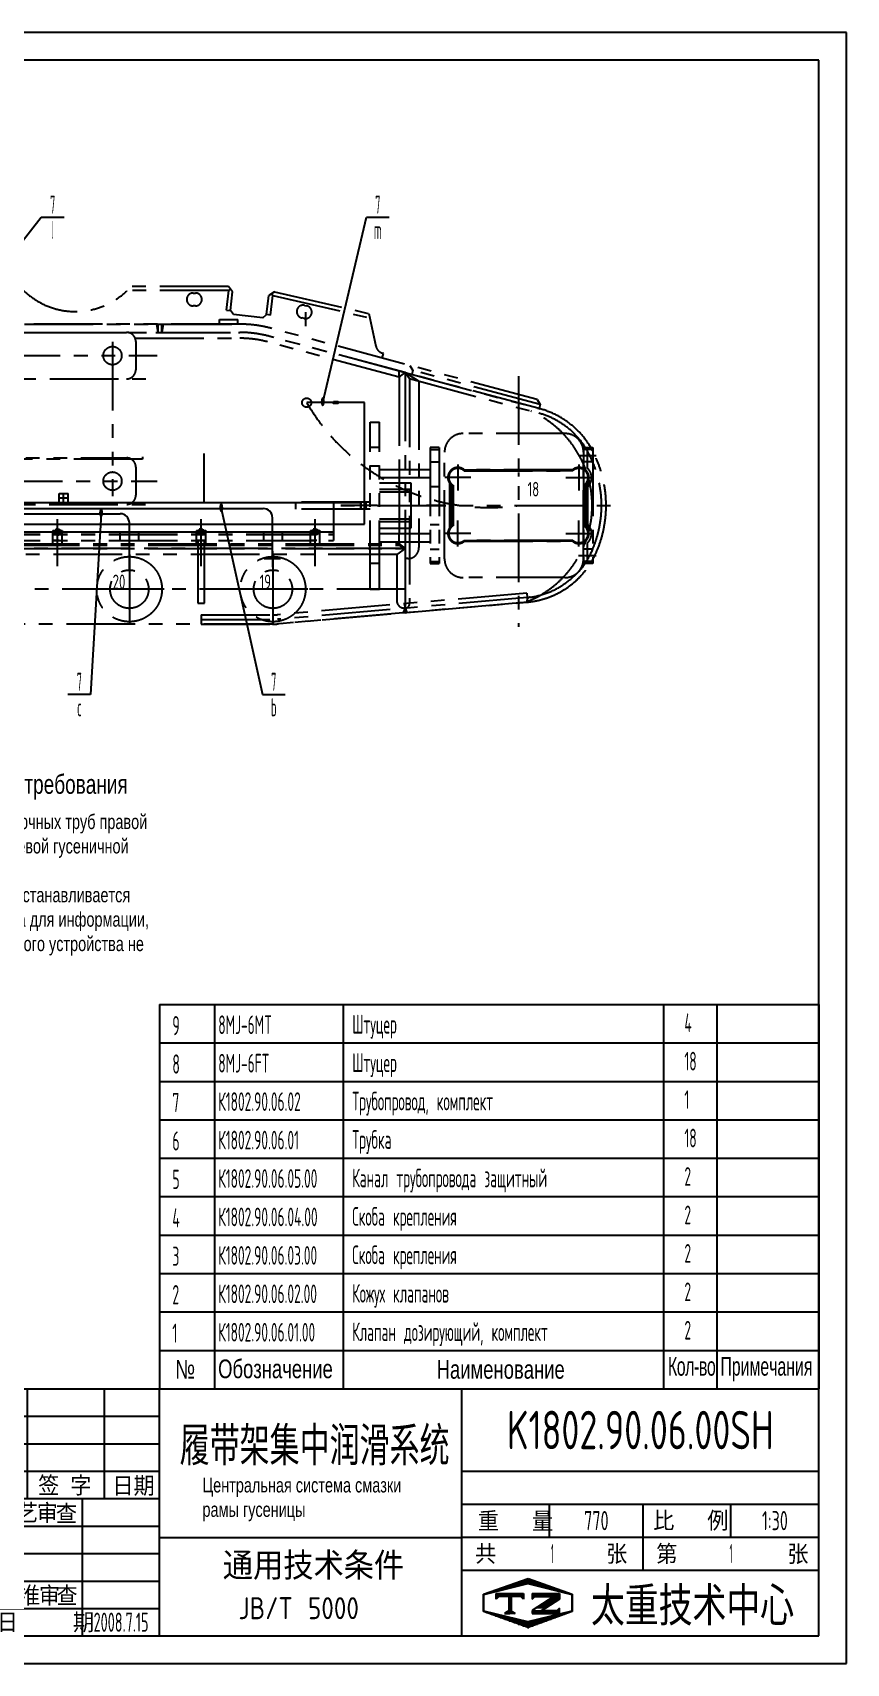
# Model space of a CAD drawing. Header units: millimetres. Extents: x 0 to 12600, y 0 to 8910.
# Drawn here: x 8157 to 12600, y 0 to 8910 of the extents above; entities that cross this region are included whole.
import ezdxf
from ezdxf.enums import TextEntityAlignment as Align

# ---------------------------------------------------------------- set-up
doc = ezdxf.new("R2010")
doc.units = ezdxf.units.MM
doc.header["$LTSCALE"] = 300
for name, pattern in [('F', [0.75, 0.5, -0.25]), ('G', [2, 1.25, -0.25, 0.25, -0.25]), ('K', [2.5, 1.25, -0.25, 0.25, -0.25, 0.25, -0.25])]:
    doc.linetypes.add(name, pattern=pattern)
for name, color, linetype in [('01', 7, 'Continuous'), ('02', 1, 'Continuous'), ('04', 2, 'F'), ('05', 4, 'G'), ('07', 6, 'K'), ('11', 3, 'Continuous'), ('THICK', 7, 'Continuous')]:
    doc.layers.add(name, color=color, linetype=linetype)
doc.styles.add('HZLIB', font='TXT.shx', dxfattribs={"width": 0.5, "height": 102})
doc.styles.get("Standard").update_dxf_attribs({"font": 'isocp', "width": 0.707, "bigfont": 'intecad.shx'})

# ---------------------------------------------------------------- blocks, each defined once
blk = doc.blocks.new('*X189')
at = {"color": 0}
for p, q in [((122.34, 4.5), (123.72, 4.5)), ((122.82, 4.8), (123.24, 4.8))]:
    blk.add_line(p, q, dxfattribs=at)
blk = doc.blocks.new('*X188')
at = {"color": 0}
for p, q in [((120.53, 7.8), (125.53, 7.8)), ((120.53, 7.5), (125.53, 7.5)), ((120.53, 7.2), (120.79, 7.2)), ((125.27, 7.2), (125.53, 7.2))]:
    blk.add_line(p, q, dxfattribs=at)
blk = doc.blocks.new('*X187')
at = {"color": 0}
for p, q in [((121.52, 9), (123.12, 9)), ((122.38, 9.3), (124.32, 9.3)), ((123.24, 9.6), (125.52, 9.6)), ((124.1, 9.9), (128.52, 9.9)), ((124.97, 10.2), (127.67, 10.2)), ((125.83, 10.5), (126.82, 10.5)), ((127.02, 9.6), (129.37, 9.6)), ((128.22, 9.3), (130.22, 9.3)), ((129.42, 9), (131.07, 9)), ((118.22, 7.8), (118.32, 7.8)), ((118.22, 7.5), (118.27, 7.5)), ((118.22, 7.2), (118.27, 7.2)), ((118.22, 6.9), (118.27, 6.9)), ((118.22, 6.6), (118.27, 6.6)), ((118.22, 6.3), (118.27, 6.3)), ((118.22, 6), (118.27, 6)), ((118.94, 8.1), (119.52, 8.1)), ((119.8, 8.4), (120.72, 8.4)), ((120.66, 8.7), (121.92, 8.7)), ((130.62, 8.7), (131.92, 8.7)), ((131.82, 8.4), (132.77, 8.4)), ((133.02, 8.1), (133.62, 8.1)), ((134.22, 7.8), (134.32, 7.8)), ((134.27, 7.5), (134.32, 7.5)), ((134.27, 7.2), (134.32, 7.2)), ((134.27, 6.9), (134.32, 6.9)), ((134.27, 6.6), (134.32, 6.6)), ((134.27, 6.3), (134.32, 6.3)), ((134.27, 6), (134.32, 6)), ((118.22, 5.7), (118.27, 5.7)), ((118.22, 5.4), (118.27, 5.4)), ((118.22, 5.1), (118.27, 5.1)), ((118.22, 4.8), (118.27, 4.8)), ((118.79, 4.5), (119.42, 4.5)), ((119.61, 4.2), (120.62, 4.2)), ((120.43, 3.9), (121.82, 3.9)), ((121.26, 3.6), (123.02, 3.6)), ((122.08, 3.3), (124.22, 3.3)), ((122.91, 3), (125.42, 3)), ((127.12, 3), (129.7, 3)), ((128.32, 3.3), (130.51, 3.3)), ((129.52, 3.6), (131.32, 3.6)), ((130.72, 3.9), (132.14, 3.9)), ((131.92, 4.2), (132.95, 4.2)), ((133.12, 4.5), (133.76, 4.5)), ((134.27, 5.7), (134.32, 5.7)), ((134.27, 5.4), (134.32, 5.4)), ((134.27, 5.1), (134.32, 5.1)), ((134.27, 4.8), (134.32, 4.8)), ((123.73, 2.7), (128.89, 2.7)), ((124.55, 2.4), (128.07, 2.4)), ((125.38, 2.1), (127.26, 2.1)), ((126.2, 1.8), (126.45, 1.8))]:
    blk.add_line(p, q, dxfattribs=at)
blk = doc.blocks.new('*X190')
at = {"color": 0}
for p, q in [((127.06, 7.8), (132.06, 7.8)), ((127.06, 7.5), (132.06, 7.5)), ((127.06, 7.2), (127.32, 7.2)), ((128.77, 6), (130.57, 6)), ((129.23, 6.3), (131.04, 6.3)), ((129.7, 6.6), (131.51, 6.6)), ((130.16, 6.9), (131.98, 6.9)), ((130.62, 7.2), (132.06, 7.2)), ((127.84, 5.4), (129.64, 5.4)), ((128.3, 5.7), (130.1, 5.7))]:
    blk.add_line(p, q, dxfattribs=at)
blk = doc.blocks.new('*X191')
at = {"color": 0}
for p, q in [((127.06, 4.8), (132.06, 4.8)), ((127.06, 4.5), (132.06, 4.5)), ((131.84, 5.1), (132.06, 5.1))]:
    blk.add_line(p, q, dxfattribs=at)
blk = doc.blocks.new('headb')
at = {"layer": 'THICK'}
for p, q in [((-180, 45), (-180, 0)), ((-180, 45), (0, 45)), ((-172, 44.98), (-172, 45)), ((-172, 25), (-172, 45)), ((-164, 0), (-164, 45)), ((-144, 25), (-144, 45)), ((-130, 25), (-130, 45)), ((-120, 0), (-120, 45)), ((-65, 0), (-65, 45)), ((0, 0), (0, 45)), ((-180, 30), (-120, 30)), ((-65, 30), (0, 30)), ((-180, 25), (-120, 25)), ((-150, 0), (-150, 25)), ((-134, 0), (-134, 25)), ((-65, 24), (0, 24)), ((-49, 18), (-49, 24)), ((-32, 12), (-32, 24)), ((-16, 18), (-16, 24)), ((-120, 17.93), (-65, 17.93)), ((-65, 18), (0, 18)), ((-65, 12), (0, 12)), ((-180, 0), (0, 0))]:
    blk.add_line(p, q, dxfattribs=at)
at = {"layer": 'THICK', "color": 3}
for p, q in [((-180, 40), (-120, 40)), ((-180, 35), (-120, 35)), ((-180, 20), (-120, 20)), ((-180, 15), (-120, 15)), ((-180, 10), (-120, 10)), ((-61.04, 7.61), (-52.93, 10.43)), ((-60.99, 7.54), (-52.99, 9.54)), ((-52.99, 9.54), (-44.99, 7.54)), ((-52.93, 10.43), (-44.93, 7.61)), ((-61.04, 4.46), (-61.04, 7.61)), ((-60.99, 4.54), (-60.99, 7.54)), ((-58.73, 6.7), (-58.73, 7.7)), ((-58.73, 7.7), (-53.73, 7.7)), ((-58.23, 7.2), (-58.73, 6.7)), ((-54.23, 7.2), (-58.23, 7.2)), ((-56.45, 7.2), (-56.45, 4.46)), ((-56.23, 7.2), (-56.23, 4.46)), ((-55.98, 7.2), (-55.98, 4.46)), ((-53.73, 6.7), (-54.23, 7.2)), ((-53.73, 7.7), (-53.73, 6.7)), ((-52.2, 7.7), (-52.2, 6.7)), ((-52.2, 7.7), (-47.2, 7.7)), ((-52.2, 6.7), (-51.7, 7.2)), ((-48.26, 7.2), (-52.2, 4.65)), ((-51.7, 7.2), (-48.26, 7.2)), ((-47.2, 6.71), (-49.76, 5.07)), ((-47.2, 7.7), (-47.2, 6.7)), ((-44.99, 7.54), (-44.99, 4.54)), ((-44.93, 7.61), (-44.93, 4.46)), ((-180, 5), (-120, 5)), ((-52.93, 1.51), (-61.04, 4.46)), ((-52.99, 2.54), (-60.99, 4.54)), ((-56.23, 4.69), (-57.2, 4.08)), ((-57.2, 4.08), (-56.23, 4.08)), ((-56.23, 4.69), (-55.26, 4.08)), ((-55.26, 4.08), (-56.23, 4.08)), ((-44.99, 4.54), (-52.99, 2.54)), ((-44.93, 4.46), (-52.93, 1.51)), ((-52.2, 4.65), (-52.2, 4.08)), ((-52.2, 4.08), (-47.2, 4.08)), ((-49.76, 5.07), (-50.52, 4.58)), ((-47.7, 4.58), (-50.52, 4.58)), ((-47.2, 5.08), (-47.7, 4.58)), ((-47.2, 4.08), (-47.2, 5.08))]:
    blk.add_line(p, q, dxfattribs=at)
for name in ['*X187', '*X188', '*X190', '*X189', '*X191']:
    blk.add_blockref(name, (-179.26, -0.24), dxfattribs=at)
at = {"insert": (-161.72, 24.32), "char_height": 3.5, "width": 10.6801, "attachment_point": 1}
blk.add_mtext('张永明', dxfattribs=at)
at = {"layer": 'THICK', "color": 3}
for s, height, p in [('\\M+5B1EA\\M+5BCC7', 3.5, (-175.84, 27.44)), ('\\M+5B4A6\\M+5CAFD', 3.5, (-167.69, 27.44)), ('\\M+5CEC4', 3.5, (-160.55, 27.69)), ('\\M+5BCFE', 3.5, (-153.97, 27.57)), ('\\M+5BAC5', 3.5, (-147.27, 27.57)), ('\\M+5C8D5\\M+5C6DA', 3.5, (-124.75, 27.41)), ('\\M+5B9A4', 3.5, (-147.58, 22.5)), ('\\M+5D2D5', 3.5, (-144.03, 22.5)), ('\\M+5C9F3', 3.5, (-140.42, 22.5)), ('\\M+5B2E9', 3.5, (-136.94, 22.36)), ('\\M+5CDA8\\M+5D3C3\\M+5BCBC\\M+5CAF5\\M+5CCF5\\M+5BCFE', 5, (-91.97, 12.99)), ('\\M+5B9B2          \\M+5D5C5', 3.5, (-48.72, 15.02)), ('\\M+5B5DA          \\M+5D5C5', 3.5, (-15.74, 15.02)), ('\\M+5B1EA', 3.5, (-147.32, 7.46)), ('\\M+5D7BC', 3.5, (-143.65, 7.46)), ('\\M+5C9F3', 3.5, (-140.04, 7.46)), ('\\M+5B2E9', 3.5, (-136.84, 7.46)), ('\\M+5CBF9', 3.5, (-177.7, 2.53)), ('\\M+5B3A4', 3.5, (-167.02, 2.21))]:
    blk.add_text(s, height=height, dxfattribs=at).set_placement(p, align=Align.MIDDLE)
for s, p in [('\\M+5C7A9 \\M+5D7D6', (-142.1, 25.56)), ('\\M+5C9E8     \\M+5BCC6', (-179.18, 20.57)), ('\\M+5D6D8   \\M+5C1BF', (-62.07, 19.09)), ('\\M+5B1C8   \\M+5C0FD', (-30.16, 19.17)), ('\\M+5D0A3     \\M+5BACB', (-179.36, 15.59)), ('\\M+5D6F7\\M+5C8CE\\M+5C9E8\\M+5BCC6', (-179.87, 10.5)), ('\\M+5C9F3     \\M+5B2E9', (-179.54, 5.64)), ('\\M+5C8D5     \\M+5C6DA', (-149.6, 0.66))]:
    blk.add_text(s, height=3.5, dxfattribs=at).set_placement(p)
at = {"layer": 'THICK', "color": 3, "width": 0.8}
blk.add_text('\\M+5CCAB\\M+5D6D8\\M+5BCBC\\M+5CAF5\\M+5D6D0\\M+5D0C4', height=7, dxfattribs=at).set_placement((-41.48, 1.9))
at = {"layer": 'THICK', "color": 3, "style": 'HZLIB', "width": 0.8}
blk.add_text('JB/T 5000', height=4, dxfattribs=at).set_placement((-105.63, 3.05))
blk = doc.blocks.new('*U194')
at = {"layer": '01'}
for points in [[(415, 292), (25, 292)], [(415, 5), (415, 292)], [(25, 5), (415, 5)]]:
    blk.add_lwpolyline(points, dxfattribs=at)
at = {"layer": '02'}
for points in [[(420, 297), (0, 297)], [(420, 0), (420, 297)], [(0, 0), (420, 0)]]:
    blk.add_lwpolyline(points, dxfattribs=at)

msp = doc.modelspace()

# ---------------------------------------------------------------- linework, layer by layer
for p, q in [((8850, 3600), (8850, 1500)), ((8850, 3600), (12450, 3600)), ((9150, 3600), (9150, 1500)), ((9853.1, 3600), (9853.1, 1500)), ((11602.5, 3600), (11602.5, 1500)), ((11893, 3600), (11893, 1500)), ((12450, 3600), (12450, 1500)), ((8850, 3390), (12450, 3390)), ((8850, 3180), (12450, 3180)), ((8850, 2970), (12450, 2970)), ((8850, 2760), (12450, 2760)), ((8850, 2550), (12450, 2550)), ((8850, 2340), (12450, 2340)), ((8850, 2130), (12450, 2130)), ((8850, 1920), (12450, 1920)), ((8850, 1710), (12450, 1710)), ((8850, 1500), (12450, 1500))]:
    msp.add_line(p, q)
at = {"layer": '01'}
for p, q in [((9969.8, 6888.2), (9653.4, 6888.2)), ((9969.8, 6224.1), (9969.8, 6888.2)), ((9092.6, 6610.6), (9092.6, 6341.1)), ((7188.1, 6342.4), (9947.3, 6342.4)), ((8301.5, 6392.4), (8351.5, 6392.4)), ((8301.5, 6342.4), (8301.5, 6392.4)), ((8351.5, 6342.4), (8351.5, 6392.4)), ((9799.8, 6342.4), (9799.8, 6136.4)), ((7083.6, 6281.2), (8635.3, 6281.2)), ((7121.6, 6309.6), (9416.3, 6309.6)), ((9466.3, 6047.1), (9466.3, 6259.6)), ((9799.8, 6180.1), (3322.8, 6180.1)), ((7174.4, 6224.1), (9969.8, 6224.1)), ((8268.3, 6190.1), (8268.3, 6180.1)), ((8268.3, 6190.1), (8318.3, 6190.1)), ((8268.3, 6117.1), (8268.3, 6180.1)), ((8268.3, 6180.1), (8318.3, 6180.1)), ((8268.3, 6174.1), (8318.3, 6174.1)), ((8283.2, 6197.6), (8283.2, 6190.1)), ((8293.3, 6197.6), (8283.2, 6197.6)), ((8283.2, 6190.1), (8293.3, 6190.1)), ((8287.3, 6190.1), (8287.3, 6197.6)), ((8287.3, 6168.1), (8287.3, 6165.1)), ((8287.3, 6165.1), (8293.3, 6165.1)), ((8287.5, 6174.1), (8287.5, 6168.1)), ((8293.3, 6197.6), (8303.3, 6197.6)), ((8303.3, 6190.1), (8293.3, 6190.1)), ((8299.3, 6165.1), (8293.3, 6165.1)), ((8298.1, 6174.1), (8298.1, 6168.1)), ((8299.3, 6190.1), (8299.3, 6197.6)), ((8299.3, 6168.1), (8299.3, 6165.1)), ((8303.3, 6197.6), (8303.3, 6190.1)), ((8318.3, 6190.1), (8318.3, 6180.1)), ((8318.3, 6117.1), (8318.3, 6180.1)), ((8685.3, 5974), (8685.3, 6231.2)), ((9052.3, 6190.1), (9052.3, 6180.1)), ((9052.3, 6190.1), (9102.3, 6190.1)), ((9052.3, 6190.1), (9052.3, 6180.1)), ((9052.3, 6190.1), (9102.3, 6190.1)), ((9052.3, 6117.1), (9052.3, 6180.1)), ((9052.3, 6180.1), (9102.3, 6180.1)), ((9052.3, 6117.1), (9052.3, 6180.1)), ((9052.3, 6180.1), (9102.3, 6180.1)), ((9052.3, 6174.1), (9102.3, 6174.1)), ((9052.3, 6174.1), (9102.3, 6174.1)), ((9067.2, 6197.6), (9067.2, 6190.1)), ((9077.3, 6197.6), (9067.2, 6197.6)), ((9067.2, 6197.6), (9067.2, 6190.1)), ((9077.3, 6197.6), (9067.2, 6197.6)), ((9067.2, 6190.1), (9077.3, 6190.1)), ((9067.2, 6190.1), (9077.3, 6190.1)), ((9071.3, 6190.1), (9071.3, 6197.6)), ((9071.3, 6190.1), (9071.3, 6197.6)), ((9071.3, 6168.1), (9071.3, 6165.1)), ((9071.3, 6168.1), (9071.3, 6165.1)), ((9071.3, 6165.1), (9077.3, 6165.1)), ((9071.3, 6165.1), (9077.3, 6165.1)), ((9071.5, 6174.1), (9071.5, 6168.1)), ((9071.5, 6174.1), (9071.5, 6168.1)), ((9077.3, 6197.6), (9087.3, 6197.6)), ((9077.3, 6197.6), (9087.3, 6197.6)), ((9087.3, 6190.1), (9077.3, 6190.1)), ((9087.3, 6190.1), (9077.3, 6190.1)), ((9083.3, 6165.1), (9077.3, 6165.1)), ((9083.3, 6165.1), (9077.3, 6165.1)), ((9082.1, 6174.1), (9082.1, 6168.1)), ((9082.1, 6174.1), (9082.1, 6168.1)), ((9083.3, 6190.1), (9083.3, 6197.6)), ((9083.3, 6190.1), (9083.3, 6197.6)), ((9083.3, 6168.1), (9083.3, 6165.1)), ((9083.3, 6168.1), (9083.3, 6165.1)), ((9087.3, 6197.6), (9087.3, 6190.1)), ((9087.3, 6197.6), (9087.3, 6190.1)), ((9102.3, 6190.1), (9102.3, 6180.1)), ((9102.3, 6190.1), (9102.3, 6180.1)), ((9102.3, 6117.1), (9102.3, 6180.1)), ((9102.3, 6117.1), (9102.3, 6180.1)), ((9674.8, 6190.1), (9674.8, 6180.1)), ((9674.8, 6190.1), (9724.8, 6190.1)), ((9674.8, 6117.1), (9674.8, 6180.1)), ((9674.8, 6180.1), (9724.8, 6180.1)), ((9674.8, 6174.1), (9724.8, 6174.1)), ((9689.7, 6197.6), (9689.7, 6190.1)), ((9699.8, 6197.6), (9689.7, 6197.6)), ((9689.7, 6190.1), (9699.8, 6190.1)), ((9693.8, 6190.1), (9693.8, 6197.6)), ((9693.8, 6168.1), (9693.8, 6165.1)), ((9693.8, 6165.1), (9699.8, 6165.1)), ((9694, 6174.1), (9694, 6168.1)), ((9699.8, 6197.6), (9709.8, 6197.6)), ((9709.8, 6190.1), (9699.8, 6190.1)), ((9705.8, 6165.1), (9699.8, 6165.1)), ((9704.6, 6174.1), (9704.6, 6168.1)), ((9705.8, 6190.1), (9705.8, 6197.6)), ((9705.8, 6168.1), (9705.8, 6165.1)), ((9709.8, 6197.6), (9709.8, 6190.1)), ((9724.8, 6190.1), (9724.8, 6180.1)), ((9724.8, 6117.1), (9724.8, 6180.1)), ((8268.3, 6117.1), (8318.3, 6117.1)), ((9052.3, 6117.1), (9102.3, 6117.1)), ((9052.3, 6117.1), (9102.3, 6117.1)), ((9674.8, 6117.1), (9724.8, 6117.1))]:
    msp.add_line(p, q, dxfattribs=at)
for points in [[(9799.9, 6893.9), (9822.9, 6893.9), (9822.9, 6883.7), (9799.9, 6883.7)], [(8282.1, 6174.1), (8304.3, 6174.1), (8304.3, 6168.1), (8282.1, 6168.1)], [(9066.1, 6174.1), (9088.3, 6174.1), (9088.3, 6168.1), (9066.1, 6168.1)], [(9066.1, 6174.1), (9088.3, 6174.1), (9088.3, 6168.1), (9066.1, 6168.1)], [(9688.6, 6174.1), (9710.8, 6174.1), (9710.8, 6168.1), (9688.6, 6168.1)]]:
    msp.add_lwpolyline(points, close=True, dxfattribs=at)
for centre in [(8635.3, 6231.2), (9416.3, 6259.6)]:
    msp.add_arc(centre, 50, 0, 90, dxfattribs=at)
at = {"layer": '02'}
for p, q in [((7124.4, 6529.6), (8204.6, 7900.8)), ((8204.6, 7900.8), (8328.6, 7900.8)), ((9741.2, 6888.2), (9979.8, 7900.8)), ((9979.8, 7900.8), (10103.8, 7900.8)), ((8530.9, 6281.2), (8474, 5293.5)), ((9187, 6309.6), (9411.7, 5293.5)), ((8288.5, 6165.1), (8288.5, 6168.1)), ((8298.1, 6165.1), (8298.1, 6168.1)), ((9072.5, 6165.1), (9072.5, 6168.1)), ((9072.5, 6165.1), (9072.5, 6168.1)), ((9082.1, 6165.1), (9082.1, 6168.1)), ((9082.1, 6165.1), (9082.1, 6168.1)), ((9695, 6165.1), (9695, 6168.1)), ((9704.6, 6165.1), (9704.6, 6168.1)), ((8474, 5293.5), (8350, 5293.5)), ((9411.7, 5293.5), (9535.7, 5293.5))]:
    msp.add_line(p, q, dxfattribs=at)
at = {"layer": '04', "color": 2, "linetype": 'F'}
msp.add_arc((10651.5, 7471.2), 1155.9, 210.28683, 277.85459, dxfattribs=at)
at = {"layer": '05', "color": 4, "linetype": 'G'}
for p, q in [((8301.5, 6367.4), (8351.5, 6367.4)), ((8326.5, 6342.4), (8326.5, 6392.4)), ((8293.3, 5994), (8293.3, 6251)), ((9077.3, 5994), (9077.3, 6251)), ((9077.3, 5994), (9077.3, 6251)), ((9699.8, 5994), (9699.8, 6251)), ((8293.3, 6117.1), (8293.3, 6180.1)), ((9077.3, 6117.1), (9077.3, 6180.1)), ((9077.3, 6117.1), (9077.3, 6180.1)), ((9699.8, 6117.1), (9699.8, 6180.1))]:
    msp.add_line(p, q, dxfattribs=at)
at = {"layer": '05'}
for p, q in [((8293.3, 6200.7), (8293.3, 6161.6)), ((9077.3, 6200.7), (9077.3, 6161.6)), ((9077.3, 6200.7), (9077.3, 6161.6)), ((9699.8, 6200.7), (9699.8, 6161.6))]:
    msp.add_line(p, q, dxfattribs=at)
at = {"layer": '07', "color": 6, "linetype": 'K'}
for p, q in [((9227.5, 7500.1), (8673.2, 7500.1)), ((9225.9, 7522.1), (8694.3, 7522.1)), ((9033.3, 7487.1), (9046.3, 7487.1)), ((9215.6, 7393.5), (9227.5, 7500.1)), ((9248.9, 7493.3), (9225.9, 7522.1)), ((9227.5, 7500.1), (9237.3, 7507.9)), ((9237.5, 7391), (9248.9, 7493.3)), ((9477.1, 7493.4), (9446, 7473.8)), ((9477.1, 7493.4), (9993.3, 7375.1)), ((9046.3, 7417.1), (9033.3, 7417.1)), ((9434.3, 7369), (9446, 7473.8)), ((9456.1, 7366.6), (9468, 7472.9)), ((9468, 7472.9), (9461.4, 7483.5)), ((9468, 7472.9), (9998.3, 7351.4)), ((9641.7, 7419.8), (9654.4, 7416.9)), ((9288.3, 7317.1), (6497.3, 7317.1)), ((7362.2, 7317.1), (8835.3, 7317.1)), ((8835.3, 7317.1), (8870.2, 7317.1)), ((8843.3, 7272.1), (8835.3, 7317.1)), ((8843.3, 7272.1), (8843.3, 7317.1)), ((8870.2, 7317.1), (8862.3, 7272.1)), ((8862.3, 7272.1), (8862.3, 7317.1)), ((8870.2, 7317.1), (9288.3, 7317.1)), ((9178.3, 7317.1), (9178.3, 7342.1)), ((9178.3, 7342.1), (9278.3, 7342.1)), ((9215.6, 7393.5), (9237.5, 7391)), ((9254.2, 7370), (9237.5, 7391)), ((9413.3, 7352.2), (9254.2, 7370)), ((9278.3, 7317.1), (9278.3, 7342.1)), ((9413.3, 7352.2), (9434.3, 7369)), ((9456.1, 7366.6), (9434.3, 7369)), ((9638.8, 7348.6), (9626.1, 7351.5)), ((9646.6, 7382.8), (9646.6, 7305.3)), ((9993.3, 7375.1), (10031.5, 7196.5)), ((4330.6, 7272.1), (9289.3, 7272.1)), ((6170, 7272.1), (8670.3, 7272.1)), ((7354.3, 7272.1), (8843.3, 7272.1)), ((8593.2, 7220.4), (8593.2, 6377.6)), ((8717.2, 7240.1), (9289.3, 7240.1)), ((8720.3, 7222.1), (8720.3, 7068.1)), ((8862.3, 7272.1), (9288.3, 7272.1)), ((10158.3, 7027.6), (9438.9, 7220.4)), ((10922.3, 6856.1), (9446, 7251.4)), ((10190.3, 7052.1), (9447.2, 7251.3)), ((10912.6, 6905.3), (9457.7, 7294.8)), ((6432.7, 7145.1), (8837.6, 7145.1)), ((10066, 7132), (10072.3, 7157.4)), ((10072.3, 7157.4), (10067.6, 7158.6)), ((10158.3, 7027.6), (10158.3, 7060.7)), ((10158.3, 7027.6), (10190.3, 7052.1)), ((10190.3, 7052.1), (10928.1, 6854.4)), ((10190.3, 7052.1), (10190.3, 5765.1)), ((10190.3, 7052.1), (10215.3, 7019.5)), ((10190.3, 7052.1), (10266.3, 7005.9)), ((10217.1, 7091.5), (10232.7, 7064.6)), ((10232.7, 7064.6), (10226.8, 7042.3)), ((10928.2, 6878.3), (10232.7, 7064.6)), ((4500.3, 7018.1), (8820.3, 7018.1)), ((10158.3, 7027.6), (10158.3, 6523.6)), ((10215.3, 7019.5), (10921.7, 6830.3)), ((10215.3, 7019.5), (10215.3, 5790.1)), ((10266.3, 7005.9), (10266.3, 6096.1)), ((10809.5, 7032.7), (10809.5, 5664.2)), ((10912.6, 6905.3), (10928.2, 6878.3)), ((10928.2, 6878.3), (10922.3, 6856.1)), ((10000.5, 5869.1), (10000.5, 6782.1)), ((10000.5, 6782.1), (10050.5, 6782.1)), ((10050.5, 5869.1), (10050.5, 6782.1)), ((11063, 6719.6), (10508, 6719.6)), ((10050.5, 6643.1), (10000.5, 6643.1)), ((10327.3, 6643.6), (10327.3, 6008.6)), ((10377.3, 6643.6), (10327.3, 6643.6)), ((10327.3, 6632.1), (10377.3, 6632.1)), ((10377.3, 6643.6), (10377.3, 6008.6)), ((10406, 6034.6), (10406, 6617.6)), ((11137, 6598.6), (11234, 6598.6)), ((11165, 6643.6), (11165, 6008.6)), ((11165, 6643.6), (11215, 6643.6)), ((11215, 6632.1), (11165, 6632.1)), ((11165, 6034.6), (11165, 6617.6)), ((11184, 6643.6), (11184, 6532.2)), ((11215, 6643.6), (11215, 6008.6)), ((6170.3, 6586.4), (8670.6, 6586.4)), ((8757.3, 6580.1), (7437.3, 6580.1)), ((8720.6, 6536.4), (8720.6, 6382.4)), ((8757.3, 6592.1), (8757.3, 6580.1)), ((10050.5, 6541.1), (10000.5, 6541.1)), ((10050.5, 6523.6), (10327.3, 6523.6)), ((10158.3, 6523.6), (10158.3, 6478.6)), ((10327.3, 6565.1), (10377.3, 6565.1)), ((10479, 6550.6), (10479, 6407.7)), ((10512, 6516.6), (10513.9, 6521.6)), ((10512, 6516.6), (10513.9, 6521.6)), ((10512, 6516.6), (11106.9, 6516.6)), ((11106.9, 6516.6), (10512, 6516.6)), ((10513.9, 6521.6), (11105, 6521.6)), ((11105, 6521.6), (10513.9, 6521.6)), ((11106.9, 6516.6), (11105, 6521.6)), ((11106.9, 6516.6), (11105, 6521.6)), ((11140, 6550.6), (11140, 6407.7)), ((11140, 6550.6), (11140, 6407.7)), ((11140, 6550.6), (11140, 6407.7)), ((11215, 6565.1), (11165, 6565.1)), ((4195.6, 6459.4), (8837.6, 6459.4)), ((10050.5, 6478.6), (10327.3, 6478.6)), ((10050.5, 6450.1), (10222.5, 6450.1)), ((10158.3, 6478.6), (10158.3, 6450.1)), ((10158.3, 6450.1), (10158.3, 6202.1)), ((10222.5, 6450.1), (10222.5, 6202.1)), ((10327.3, 6430.3), (10377.3, 6430.3)), ((10550.4, 6479.1), (10407.5, 6479.1)), ((10433.1, 6448.8), (10433.1, 6203.4)), ((10438.1, 6450.4), (10438.1, 6201.9)), ((10454, 6435.8), (10449, 6433)), ((10449, 6433), (10449, 6219.2)), ((10454, 6435.8), (10454, 6216.4)), ((10809.5, 6504.1), (10809.5, 6484.9)), ((10809.5, 6504.1), (10809.5, 6484.9)), ((11068.5, 6479.1), (11211.4, 6479.1)), ((11068.5, 6479.1), (11211.4, 6479.1)), ((11068.5, 6479.1), (11211.4, 6479.1)), ((11165, 6443.4), (11165, 6427.4)), ((11165, 6443.4), (11165, 6427.4)), ((11165, 6435.8), (11165, 6216.4)), ((11165, 6435.4), (11165, 6216.4)), ((11170, 6433), (11165, 6435.4)), ((11165, 6435.4), (11165, 6216.4)), ((11170, 6433), (11170, 6219.2)), ((11180.9, 6450.4), (11180.9, 6201.9)), ((11184, 6425), (11184, 6227.2)), ((11185.9, 6448.8), (11185.9, 6203.4)), ((4498.1, 6332.4), (8818.1, 6332.4)), ((10000.5, 6344.6), (9594.5, 6344.6)), ((9594.5, 6306.6), (9594.5, 6344.6)), ((10037.5, 6326.1), (9839.2, 6326.1)), ((9839.2, 6326.1), (9914.2, 6326.1)), ((9949.5, 6344.6), (9949.5, 6306.6)), ((9949.5, 6306.6), (9949.5, 6344.6)), ((9975.5, 6344.6), (9975.5, 6306.6)), ((9975.5, 6306.6), (9975.5, 6344.6)), ((10037.5, 6326.1), (11349.6, 6326.1)), ((10222.5, 6414.5), (10050.5, 6414.5)), ((10222.5, 6399.7), (10050.5, 6399.7)), ((10405.2, 6326.1), (10308.2, 6326.1)), ((10000.5, 6306.6), (9594.5, 6306.6)), ((10222.5, 6252.5), (10050.5, 6252.5)), ((10222.5, 6237.8), (10050.5, 6237.8)), ((10479, 6101.7), (10479, 6244.6)), ((11140, 6101.7), (11140, 6244.6)), ((11140, 6101.7), (11140, 6244.6)), ((11140, 6101.7), (11140, 6244.6)), ((3322.8, 6180.1), (9799.8, 6180.1)), ((3322.8, 6167.1), (9799.8, 6167.1)), ((8634.8, 6135.1), (8634.8, 6180.1)), ((8736.8, 6135.1), (8736.8, 6180.1)), ((9418.8, 6135.1), (9418.8, 6180.1)), ((9520.8, 6135.1), (9520.8, 6180.1)), ((9799.8, 6180.1), (9799.8, 6135.1)), ((10050.5, 6202.1), (10222.5, 6202.1)), ((10050.5, 6173.6), (10327.3, 6173.6)), ((10158.3, 6202.1), (10158.3, 6173.6)), ((10158.3, 6128.6), (10158.3, 6173.6)), ((10327.3, 6221.9), (10377.3, 6221.9)), ((10550.4, 6173.1), (10407.5, 6173.1)), ((10449, 6219.2), (10454, 6216.4)), ((11068.5, 6173.1), (11211.4, 6173.1)), ((11068.5, 6173.1), (11211.4, 6173.1)), ((11068.5, 6173.1), (11211.4, 6173.1)), ((11165, 6216.4), (11170, 6219.2)), ((3322.8, 6135.1), (9799.8, 6135.1)), ((3538.3, 6116.1), (10158.3, 6116.1)), ((3538.3, 6110.1), (10158.3, 6110.1)), ((3538.3, 6091.1), (10190.3, 6091.1)), ((10190.3, 6091.1), (3538.3, 6091.1)), ((10145.3, 6059.1), (3538.3, 6059.1)), ((8301.6, 6135.1), (8263.6, 6135.1)), ((8685.3, 6059.1), (8685.3, 5679.1)), ((9085.6, 6135.1), (9047.6, 6135.1)), ((9085.6, 6135.1), (9047.6, 6135.1)), ((9058.3, 6135.1), (9058.3, 5792.1)), ((9096.3, 6135.1), (9058.3, 6135.1)), ((9096.3, 5792.1), (9096.3, 6135.1)), ((9466.3, 6077.5), (9466.3, 5988.7)), ((9466.3, 6062), (9466.3, 5995.6)), ((9469.3, 6059.1), (9469.3, 5679.1)), ((9708.1, 6135.1), (9670.1, 6135.1)), ((10050.5, 6111.1), (10000.5, 6111.1)), ((10050.5, 6128.6), (10327.3, 6128.6)), ((10190.3, 6091.1), (10145.3, 6059.1)), ((10145.3, 6059.1), (10145.3, 5806.1)), ((10158.3, 6128.6), (10158.3, 6116.1)), ((10158.3, 6116.1), (10158.3, 6110.1)), ((10158.3, 6116.1), (10190.3, 6091.1)), ((10158.3, 6110.1), (10190.3, 6091.1)), ((10190.3, 6091.1), (10190.3, 5766.1)), ((10327.3, 6087.1), (10377.3, 6087.1)), ((10512, 6135.6), (11106.9, 6135.6)), ((10513.9, 6130.6), (10512, 6135.6)), ((11106.9, 6135.6), (10512, 6135.6)), ((10513.9, 6130.6), (10512, 6135.6)), ((10513.9, 6130.6), (11105, 6130.6)), ((11105, 6130.6), (10513.9, 6130.6)), ((11105, 6130.6), (11106.9, 6135.6)), ((11105, 6130.6), (11106.9, 6135.6)), ((11215, 6087.1), (11165, 6087.1)), ((11184, 6120), (11184, 6008.6)), ((8685.3, 6011.6), (8685.3, 5726.6)), ((9510.7, 6034.1), (9421.8, 6034.1)), ((9486.5, 6034.1), (9446, 6034.1)), ((9466.3, 6054.4), (9466.3, 6013.9)), ((9469.3, 6034.1), (9469.3, 5726.6)), ((10050.5, 6009.1), (10000.5, 6009.1)), ((10206.3, 6036.1), (10190.3, 6036.1)), ((10327.3, 6020.1), (10377.3, 6020.1)), ((10327.3, 6008.6), (10377.3, 6008.6)), ((11137, 6053.6), (11234, 6053.6)), ((11215, 6020.1), (11165, 6020.1)), ((11215, 6008.6), (11165, 6008.6)), ((11063, 5932.6), (10508, 5932.6)), ((10193.3, 5869.1), (2624.3, 5869.1)), ((8875.3, 5869.1), (8495.3, 5869.1)), ((8824.8, 5869.1), (8539.8, 5869.1)), ((9058.3, 5792.1), (9096.3, 5792.1)), ((9659.3, 5869.1), (9279.3, 5869.1)), ((9608.8, 5869.1), (9323.8, 5869.1)), ((10854.9, 5847.9), (9492.7, 5729.3)), ((10857.1, 5823), (9494.9, 5704.4)), ((10859.3, 5798.1), (9497.1, 5679.5)), ((10000.5, 5869.1), (10050.5, 5869.1)), ((10200.2, 5741), (10856.2, 5798.4)), ((10854.9, 5847.9), (10859.3, 5798.1)), ((10855.7, 5803.8), (10856.2, 5798.4)), ((9077.3, 5728.1), (9466.3, 5728.1)), ((9077.3, 5728.1), (9077.3, 5678.1)), ((9077.3, 5703.1), (9466.3, 5703.1)), ((10179.3, 5739.2), (9497.3, 5679.5)), ((10190.3, 5766.1), (10179.3, 5739.2)), ((10190.3, 5740.1), (10179.3, 5739.2)), ((10190.3, 5766.1), (10185.3, 5766.1)), ((10187.4, 5789.8), (10191.8, 5740)), ((10190.3, 5740.1), (10190.3, 5766.1)), ((10190.3, 5765.1), (10190.3, 5740.1)), ((10190.3, 5765.1), (10200.2, 5741)), ((10190.3, 5740.1), (10200.2, 5741)), ((9466.3, 5678.1), (3538.3, 5678.1)), ((9077.3, 5678.1), (9466.2, 5678.1))]:
    msp.add_line(p, q, dxfattribs=at)
for centre, radius in [((8593.2, 7145.1), 50), ((9653.4, 6888.2), 25), ((8593.2, 6459.4), 50), ((8685.3, 5869.1), 178), ((8685.3, 5869.1), 104.9), ((9469.3, 5869.1), 178), ((9469.3, 5869.1), 104.9)]:
    msp.add_circle(centre, radius, dxfattribs=at)
for centre, radius, start, end in [((8390.9, 7792), 406, 218.51915, 318.34467), ((9033.3, 7452.1), 35, 90, 270), ((9046.3, 7452.1), 35, 270, 90), ((9633.9, 7385.7), 35, 77.09348, 257.09348), ((9646.6, 7382.8), 35, 257.09348, 77.09348), ((9288.3, 6662.1), 655, 75.01125, 90), ((9288.3, 6662.1), 655, 75.1193, 90), ((8670.3, 7222.1), 50, 0, 90), ((9288.3, 6662.1), 610, 75.01125, 90), ((9289.3, 6662.1), 610, 74.99308, 90), ((9289.3, 6662.1), 578, 74.99308, 90), ((10080.4, 7207), 50, 192.09348, 255.12234), ((8670.3, 7068.1), 50, 270, 0), ((10647.3, 6326.1), 565, 19.88354, 65.95985), ((10809.4, 6413.1), 432, 32.2498, 75), ((10809.4, 6413.1), 457, 30.2929, 75), ((10508, 6617.6), 102, 90, 180), ((11063, 6617.6), 102, 0, 90), ((10658.6, 6329.8), 604.1, 22.93144, 31.30418), ((10731.1, 6369.6), 546.5, 27.71246, 30.08926), ((10647.3, 6326.1), 641, 336.80333, 27.6687), ((8670.6, 6536.4), 50, 0, 90), ((10479, 6479.1), 55, 50.59943, 236.94427), ((10479, 6479.1), 55, 117.03569, 213.43146), ((10479, 6479.1), 50, 48.59038, 240), ((10479, 6479.1), 50, 120, 215.11492), ((10479, 6479.1), 55, 50.59943, 117.03569), ((10479, 6479.1), 50, 48.59038, 120), ((11140, 6479.1), 55, 303.05573, 129.40057), ((11140, 6479.1), 55, 62.96431, 129.40057), ((11140, 6479.1), 50, 300, 131.40962), ((11140, 6479.1), 50, 60, 131.40962), ((11140, 6479.1), 55, 326.56854, 62.96431), ((11140, 6479.1), 50, 324.88508, 60), ((11139, 6478.6), 70, 310.0052, 49.9948), ((10647.3, 6326.1), 616, 336.80333, 22.84022), ((10647.3, 6326.1), 565, 345.38087, 14.61913), ((8670.6, 6382.4), 50, 270, 0), ((10479, 6173.1), 55, 123.05573, 309.40057), ((10479, 6173.1), 55, 146.56854, 242.96431), ((10479, 6173.1), 50, 120, 311.40962), ((10479, 6173.1), 50, 144.88508, 240), ((11140, 6173.1), 55, 230.59943, 56.94427), ((11140, 6173.1), 50, 228.59038, 60), ((11140, 6173.1), 55, 297.03569, 33.43146), ((11140, 6173.1), 50, 300, 35.11492), ((11139, 6173.6), 70, 310.0052, 49.9948), ((10206.3, 6096.1), 60, 270, 0), ((10479, 6173.1), 50, 240, 311.40962), ((10479, 6173.1), 55, 242.96431, 309.40057), ((10647.3, 6326.1), 565, 290.69285, 340.11646), ((11140, 6173.1), 55, 230.59943, 297.03569), ((11140, 6173.1), 50, 228.59038, 300), ((10816.4, 6253.6), 432, 325.44574, 336.80333), ((10816.4, 6253.6), 457, 330.71005, 336.80333), ((10508, 6034.6), 102, 180, 270), ((10816.4, 6253.6), 457, 275, 327.57748), ((10816.4, 6253.6), 432, 277.53604, 325.44574), ((11063, 6034.6), 102, 270, 0), ((10816.4, 6253.6), 457, 327.57748, 330.71005), ((10185.3, 5806.1), 40, 180, 270), ((10875.7, 5805.6), 20, 97.53604, 185), ((9466.3, 6034.1), 306, 270, 275.24225), ((10190.3, 5790.1), 25, 270, 0), ((9466.3, 6034.1), 356, 270, 275.24225), ((9466.3, 6034.1), 356, 270, 275.00148)]:
    msp.add_arc(centre, radius, start, end, dxfattribs=at)

# ---------------------------------------------------------------- block references
at = {"xscale": 30, "yscale": 30, "zscale": 30}
msp.add_blockref('headb', (12450, 150), dxfattribs=at)
at = {"layer": '01', "xscale": 30, "yscale": 30, "zscale": 30}
msp.add_blockref('*U194', (0, 0), dxfattribs=at)

# ---------------------------------------------------------------- texts
at = {"style": 'HZLIB', "width": 0.5}
for s, height, p in [('9', 105, (8920, 3432)), ('8MJ-6MT', 102, (9170.8, 3438.2)), ('Штуцер', 102, (9902.3, 3441.1)), ('4', 102, (11715.8, 3449.3)), ('8', 105, (8920, 3222)), ('8MJ-6FT', 102, (9170.8, 3228.2)), ('Штуцер', 102, (9902.3, 3231.1)), ('18', 102, (11715.8, 3239.3)), ('К1802.90.06.02', 102, (9170.8, 3018.2)), ('Трубопровод, комплект', 102, (9902.3, 3021.1)), ('1', 102, (11715.8, 3029.3)), ('7', 105, (8920, 3012)), ('6', 105, (8920, 2802)), ('К1802.90.06.01', 102, (9170.8, 2808.2)), ('Трубка', 102, (9902.3, 2811.1)), ('18', 102, (11715.8, 2819.3)), ('5', 105, (8920, 2592)), ('К1802.90.06.05.00', 102, (9170.8, 2598.2)), ('Канал трубопровода защитный', 102, (9902.3, 2601.1)), ('2', 102, (11715.8, 2609.3)), ('2', 102, (11715.8, 2399.3)), ('4', 105, (8920, 2382)), ('К1802.90.06.04.00', 102, (9170.8, 2388.2)), ('Скоба крепления', 102, (9902.3, 2391.1)), ('3', 105, (8920, 2172)), ('К1802.90.06.03.00', 102, (9170.8, 2178.2)), ('Скоба крепления', 102, (9902.3, 2181.1)), ('2', 102, (11715.8, 2189.3)), ('2', 105, (8920, 1962)), ('К1802.90.06.02.00', 102, (9170.8, 1968.2)), ('Кожух клапанов', 102, (9902.3, 1971.1)), ('2', 102, (11715.8, 1979.3)), ('2', 102, (11715.8, 1769.3)), ('1', 105, (8920, 1752)), ('К1802.90.06.01.00', 102, (9170.8, 1758.2)), ('Клапан дозирующий, комплект', 102, (9902.3, 1761.1))]:
    msp.add_text(s, height=height, dxfattribs=at).set_placement(p)
at = {"layer": '01', "attachment_point": 1}
for s, insert, char_height, width in [('{\\fArial|b0|i0|c204|p34;\\C3;технические требования}', (7486.8, 4856.2), 105, 1236.049), ('{\\fArial|b0|i0|c204|p34;\\C3;На чертеже представлена система смазочных труб правой гусеничной рамы WK35, система труб левой гусеничной рамы симметрична данному чертежу.\\fArial|b0|i0|c0|p34;\\P\\fArial|b0|i0|c204|p34;Защитное покрытие изготавливается и устанавливается симметрично.  Длина каждой трубы дана для информации, три резервных выхода распределительного устройства не соединены с трубами.}', (6602.3, 4638.5), 80, 2259.786), ('{\\fArial|b0|i0|c204|p34;\\C3;Центральная система смазки \\fArial|b0|i0|c0|p34;\\P\\fArial|b0|i0|c204|p34;рамы гусеницы}', (9084.4, 1013.9), 80, 1370.163)]:
    msp.add_mtext(s, dxfattribs=dict(at, insert=insert, char_height=char_height, width=width))
at = {"layer": '02', "width": 0.605172}
for p, p2 in [((9729.2, 6868.2), (9753.2, 6868.2)), ((9175, 6289.6), (9199, 6289.6)), ((8518.9, 6261.2), (8542.9, 6261.2))]:
    msp.add_text('\\M+5A1F1', height=40, dxfattribs=at).set_placement(p, p2, align=Align.FIT)
at = {"layer": '02', "char_height": 102, "attachment_point": 1}
for s, insert in [('{\\fArial|b0|i0|c204|p34;\\C0;№}', (8936.2, 1657.4)), ('{\\fArial|b0|i0|c204|p34;\\C0;Обозначение}', (9169.9, 1660.3)), ('{\\fArial|b0|i0|c204|p34;\\C0;Наименование}', (10363.1, 1657.3)), ('{\\fArial|b0|i0|c204|p34;\\W0.607;\\T0.95;\\C0;Кол-во}', (11626.3, 1674)), ('{\\fArial|b0|i0|c204|p34;\\W0.607;\\C0;Примечания}', (11912.4, 1674))]:
    msp.add_mtext(s, dxfattribs=dict(at, insert=insert))
at = {"layer": '11'}
for s, height, width, p, p2 in [('7', 99, 0.514182, (8252.6, 7920.8), (8280.6, 7920.8)), ('7', 99, 0.514182, (10027.8, 7920.8), (10055.8, 7920.8)), ('l', 99, 0.34137, (8262.4, 7781.8), (8270.8, 7781.8)), ('m', 99, 0.572118, (10019.5, 7781.8), (10064.1, 7781.8)), ('7', 99, 0.514182, (8398, 5313.5), (8426, 5313.5)), ('7', 99, 0.514182, (9459.8, 5313.5), (9487.7, 5313.5)), ('b', 99, 0.526103, (9458.5, 5174.5), (9489, 5174.5)), ('c', 99, 0.528276, (8400.2, 5174.5), (8423.7, 5174.5)), ('K1802.90.06.00SH', 210, 0.696351, (10746.9, 1170), (12203.1, 1170)), ('\\M+5C2C4\\M+5B4F8\\M+5BCDC\\M+5BCAF\\M+5D6D0\\M+5C8F3\\M+5BBAC\\M+5CFB5\\M+5CDB3', 210, 1.080246, (8959.9, 1082.5), (10433.6, 1082.5)), ('770', 105, 0.652637, (11168.2, 727.5), (11301.8, 727.5)), ('1:30', 105, 0.655288, (12139.4, 727.5), (12280.6, 727.5)), ('1', 105, 0.404, (10987.6, 547.5), (11002.4, 547.5)), ('1', 105, 0.404, (11962.6, 547.5), (11977.4, 547.5)), ('2008.7.15', 105, 0.550358, (8490, 172.5), (8790, 172.5))]:
    msp.add_text(s, height=height, dxfattribs=dict(at, width=width)).set_placement(p, p2, align=Align.FIT)
at = {"layer": '11', "color": 3, "linetype": 'Continuous', "width": 0.707}
for s, p in [('18', (10859.1, 6375.6)), ('20', (8594, 5869.1)), ('19', (9396.3, 5869.1))]:
    msp.add_text(s, height=80, dxfattribs=at).set_placement(p)

doc.saveas('drawing.dxf')
